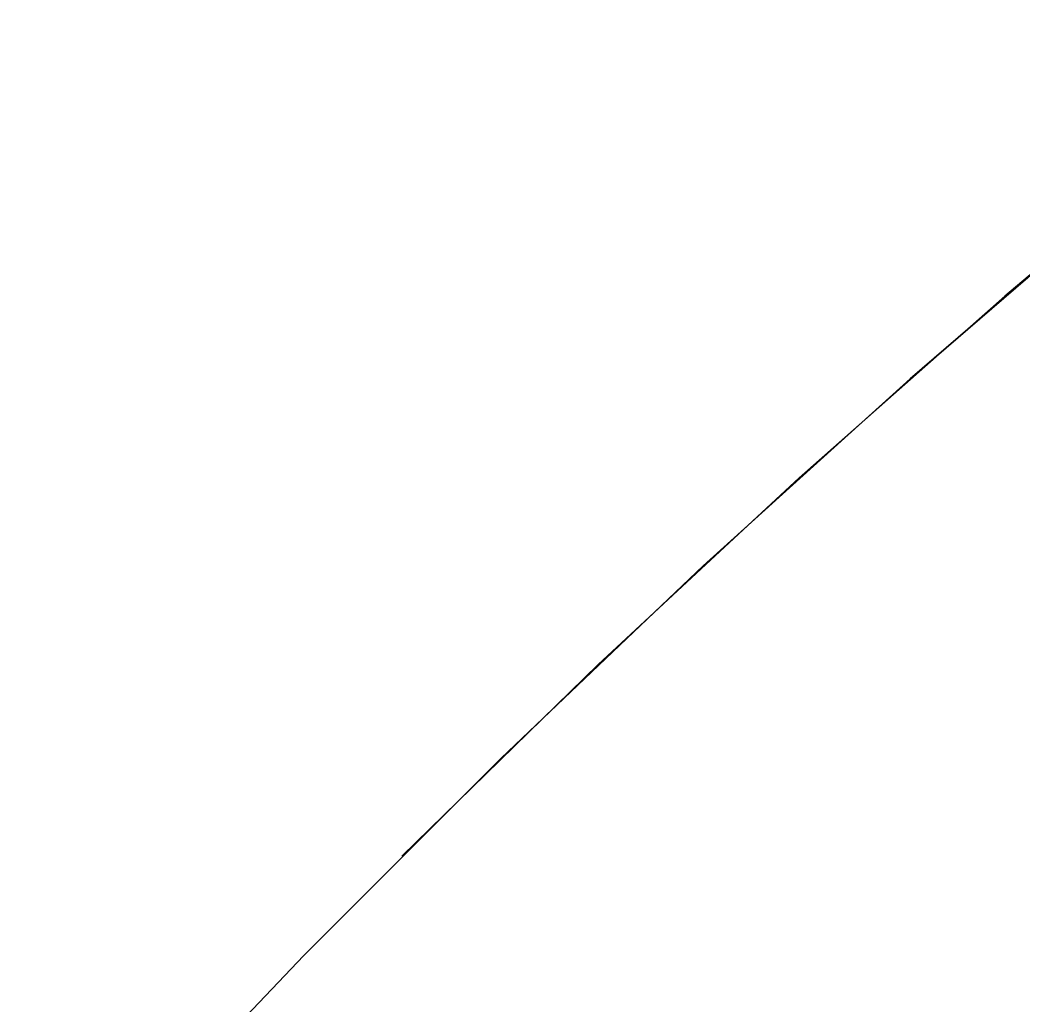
# Model space of a CAD drawing. Header units: metres. Extents: x -20 to 20, y -20 to 20.
# Drawn here: x -14.825 to -13.03, y 13.874 to 15.637 of the extents above; entities that cross this region are included whole.
import ezdxf

# ---------------------------------------------------------------- set-up
doc = ezdxf.new("R2010")
doc.units = ezdxf.units.M

msp = doc.modelspace()

# ---------------------------------------------------------------- meshes
at = {"layer": '10', "color": 2}
mesh = msp.add_polyface(dxfattribs=at)
corners = [(-12.6897, 15.4587, 5), (-13.0648, 15.143, 5), (-12.6897, 15.4587, 5.5), (-13.0648, 15.143, 5.5), (-12.6897, 15.4587, 6), (-13.0648, 15.143, 6), (-12.6897, 15.4587, 6.5), (-13.0648, 15.143, 6.5), (-12.6897, 15.4587, 7), (-13.0648, 15.143, 7), (-12.6897, 15.4587, 7.5), (-13.0648, 15.143, 7.5), (-12.6897, 15.4587, 8), (-13.0648, 15.143, 8), (-12.6897, 15.4587, 8.5), (-13.0648, 15.143, 8.5), (-12.6897, 15.4587, 9), (-13.0648, 15.143, 9), (-12.6897, 15.4587, 9.5), (-13.0648, 15.143, 9.5), (-12.6897, 15.4587, 10), (-13.0648, 15.143, 10), (-12.6897, 15.4587, 10.5), (-13.0648, 15.143, 10.5), (-12.6897, 15.4587, 11), (-13.0648, 15.143, 11), (-12.6897, 15.4587, 11.5), (-13.0648, 15.143, 11.5), (-12.6897, 15.4587, 12), (-13.0648, 15.143, 12), (-12.6897, 15.4587, 12.5), (-13.0648, 15.143, 12.5), (-12.6897, 15.4587, 13), (-13.0648, 15.143, 13), (-12.6897, 15.4587, 13.5), (-13.0648, 15.143, 13.5), (-12.6897, 15.4587, 14), (-13.0648, 15.143, 14), (-12.6897, 15.4587, 14.5), (-13.0648, 15.143, 14.5), (-12.6897, 15.4587, 15), (-13.0648, 15.143, 15), (-12.6897, 15.4587, 15.5), (-13.0648, 15.143, 15.5), (-12.6897, 15.4587, 16), (-13.0648, 15.143, 16), (-12.6897, 15.4587, 16.5), (-12.4698, 15.6366, 17), (-12.8558, 15.3209, 17), (-12.4698, 15.6366, 17.5), (-12.8558, 15.3209, 17.5), (-12.8558, 15.3209, 18), (-12.4698, 15.6366, 18), (-12.8558, 15.3209, 18.5), (-12.4698, 15.6366, 18.5), (-12.8558, 15.3209, 19), (-12.4698, 15.6366, 19), (-12.8558, 15.3209, 19.5), (-12.4698, 15.6366, 19.5), (-12.8558, 15.3209, 20), (-12.4698, 15.6366, 20), (-12.8558, 15.3209, -20), (-12.8558, 15.3209, -19.5), (-12.4698, 15.6366, -19.5), (-12.8558, 15.3209, -19), (-12.4698, 15.6366, -19), (-12.8558, 15.3209, -18.5), (-12.4698, 15.6366, -18.5), (-12.8558, 15.3209, -18), (-12.4698, 15.6366, -18), (-12.8558, 15.3209, -17.5), (-12.4698, 15.6366, -17.5), (-12.8558, 15.3209, -17), (-12.4698, 15.6366, -17)]
mesh.append_faces([[corners[k] for k in face] for face in [(0, 1, 2), (2, 3, 4), (4, 5, 6), (6, 7, 8), (8, 9, 10), (10, 11, 12), (12, 13, 14), (14, 15, 16), (16, 17, 18), (18, 19, 20), (20, 21, 22), (22, 23, 24), (24, 25, 26), (26, 27, 28), (28, 29, 30), (30, 31, 32), (32, 33, 34), (34, 35, 36), (36, 37, 38), (38, 39, 40), (40, 41, 42), (42, 43, 44), (44, 45, 46), (47, 48, 49), (48, 50, 49), (50, 51, 52), (51, 53, 54), (53, 55, 56), (55, 57, 58), (57, 59, 60), (61, 62, 63), (62, 64, 65), (64, 66, 67), (66, 68, 69), (68, 70, 71), (70, 72, 73)]], dxfattribs={"color": 2})
mesh = msp.add_polyface(dxfattribs=at)
corners = [(-13.0648, 15.143, -16.5), (-13.0648, 15.143, -16), (-12.6897, 15.4587, -16), (-13.0648, 15.143, -15.5), (-12.6897, 15.4587, -15.5), (-13.0648, 15.143, -15), (-12.6897, 15.4587, -15), (-13.0648, 15.143, -14.5), (-12.6897, 15.4587, -14.5), (-13.0648, 15.143, -14), (-12.6897, 15.4587, -14), (-13.0648, 15.143, -13.5), (-12.6897, 15.4587, -13.5), (-13.0648, 15.143, -13), (-12.6897, 15.4587, -13), (-13.0648, 15.143, -12.5), (-12.6897, 15.4587, -12.5), (-13.0648, 15.143, -12), (-12.6897, 15.4587, -12), (-13.0648, 15.143, -11.5), (-12.6897, 15.4587, -11.5), (-13.0648, 15.143, -11), (-12.6897, 15.4587, -11), (-13.0648, 15.143, -10.5), (-12.6897, 15.4587, -10.5), (-13.0648, 15.143, -10), (-12.6897, 15.4587, -10), (-13.0648, 15.143, -9.5), (-12.6897, 15.4587, -9.5), (-13.0648, 15.143, -9), (-12.6897, 15.4587, -9), (-13.0648, 15.143, -8.5), (-12.6897, 15.4587, -8.5), (-13.0648, 15.143, -8), (-12.6897, 15.4587, -8), (-13.0648, 15.143, -7.5), (-12.6897, 15.4587, -7.5), (-13.0648, 15.143, -7), (-12.6897, 15.4587, -7), (-13.0648, 15.143, -6.5), (-12.6897, 15.4587, -6.5), (-13.0648, 15.143, -6), (-12.6897, 15.4587, -6), (-13.0648, 15.143, -5.5), (-12.6897, 15.4587, -5.5), (-13.0648, 15.143, -5), (-12.6897, 15.4587, -5), (-13.0648, 15.143, -4.5), (-12.6897, 15.4587, -4.5), (-13.0648, 15.143, -4), (-12.6897, 15.4587, -4), (-13.0648, 15.143, -3.5), (-12.6897, 15.4587, -3.5), (-13.0648, 15.143, -3), (-12.6897, 15.4587, -3), (-13.0648, 15.143, -2.5), (-12.6897, 15.4587, -2.5), (-13.0648, 15.143, -2), (-12.6897, 15.4587, -2), (-13.0648, 15.143, -1.5), (-12.6897, 15.4587, -1.5), (-13.0648, 15.143, -1), (-12.6897, 15.4587, -1), (-13.0648, 15.143, -0.5), (-12.6897, 15.4587, -0.5), (-13.0648, 15.143), (-12.6897, 15.4587), (-13.0648, 15.143, 0.5), (-12.6897, 15.4587, 0.5), (-13.0648, 15.143, 1), (-12.6897, 15.4587, 1), (-12.8558, 15.3209, -18), (-13.2337, 14.9956, -18), (-12.8558, 15.3209, -17.5), (-13.2337, 14.9956, -17.5), (-12.8558, 15.3209, -17)]
mesh.append_faces([[corners[k] for k in face] for face in [(0, 1, 2), (1, 3, 4), (3, 5, 6), (5, 7, 8), (7, 9, 10), (9, 11, 12), (11, 13, 14), (13, 15, 16), (15, 17, 18), (17, 19, 20), (19, 21, 22), (21, 23, 24), (23, 25, 26), (25, 27, 28), (27, 29, 30), (29, 31, 32), (31, 33, 34), (33, 35, 36), (35, 37, 38), (37, 39, 40), (39, 41, 42), (41, 43, 44), (43, 45, 46), (45, 47, 48), (47, 49, 50), (49, 51, 52), (51, 53, 54), (53, 55, 56), (55, 57, 58), (57, 59, 60), (59, 61, 62), (61, 63, 64), (63, 65, 66), (65, 67, 68), (67, 69, 70), (71, 72, 73), (73, 74, 75)]], dxfattribs={"color": 2})
mesh = msp.add_polyface(dxfattribs=at)
corners = [(-12.6897, 15.4587, -16.5), (-13.0648, 15.143, -16.5), (-12.6897, 15.4587, -16), (-13.0648, 15.143, -16), (-12.6897, 15.4587, -15.5), (-13.0648, 15.143, -15.5), (-12.6897, 15.4587, -15), (-13.0648, 15.143, -15), (-12.6897, 15.4587, -14.5), (-13.0648, 15.143, -14.5), (-12.6897, 15.4587, -14), (-13.0648, 15.143, -14), (-12.6897, 15.4587, -13.5), (-13.0648, 15.143, 1), (-13.0648, 15.143, 1.5), (-12.6897, 15.4587, 1.5), (-13.0648, 15.143, 2), (-12.6897, 15.4587, 2), (-13.0648, 15.143, 2.5), (-12.6897, 15.4587, 2.5), (-13.0648, 15.143, 3), (-12.6897, 15.4587, 3), (-13.0648, 15.143, 3.5), (-12.6897, 15.4587, 3.5), (-13.0648, 15.143, 4), (-12.6897, 15.4587, 4), (-13.0648, 15.143, 4.5), (-12.6897, 15.4587, 4.5), (-13.0648, 15.143, 5), (-12.6897, 15.4587, 5), (-13.0648, 15.143, 5.5), (-12.6897, 15.4587, 5.5), (-13.0648, 15.143, 6), (-12.6897, 15.4587, 6), (-13.0648, 15.143, 6.5), (-12.6897, 15.4587, 6.5), (-13.0648, 15.143, 7), (-12.6897, 15.4587, 7), (-13.0648, 15.143, 7.5), (-12.6897, 15.4587, 7.5), (-13.0648, 15.143, 8), (-12.6897, 15.4587, 8), (-13.0648, 15.143, 8.5), (-12.6897, 15.4587, 8.5), (-13.0648, 15.143, 9), (-12.6897, 15.4587, 9), (-13.0648, 15.143, 9.5), (-12.6897, 15.4587, 9.5), (-13.0648, 15.143, 10), (-12.6897, 15.4587, 10), (-13.0648, 15.143, 10.5), (-12.6897, 15.4587, 10.5), (-13.0648, 15.143, 11), (-12.6897, 15.4587, 11), (-13.0648, 15.143, 11.5), (-12.6897, 15.4587, 11.5), (-13.0648, 15.143, 12), (-12.6897, 15.4587, 12), (-13.0648, 15.143, 12.5), (-12.6897, 15.4587, 12.5), (-13.0648, 15.143, 13), (-12.6897, 15.4587, 13), (-13.0648, 15.143, 13.5), (-12.6897, 15.4587, 13.5), (-13.0648, 15.143, 14), (-12.6897, 15.4587, 14), (-13.0648, 15.143, 14.5), (-12.6897, 15.4587, 14.5), (-13.0648, 15.143, 15), (-12.6897, 15.4587, 15), (-13.0648, 15.143, 15.5), (-12.6897, 15.4587, 15.5), (-13.0648, 15.143, 16), (-12.6897, 15.4587, 16), (-13.0648, 15.143, 16.5), (-12.6897, 15.4587, 16.5)]
mesh.append_faces([[corners[k] for k in face] for face in [(0, 1, 2), (2, 3, 4), (4, 5, 6), (6, 7, 8), (8, 9, 10), (10, 11, 12), (13, 14, 15), (14, 16, 17), (16, 18, 19), (18, 20, 21), (20, 22, 23), (22, 24, 25), (24, 26, 27), (26, 28, 29), (28, 30, 31), (30, 32, 33), (32, 34, 35), (34, 36, 37), (36, 38, 39), (38, 40, 41), (40, 42, 43), (42, 44, 45), (44, 46, 47), (46, 48, 49), (48, 50, 51), (50, 52, 53), (52, 54, 55), (54, 56, 57), (56, 58, 59), (58, 60, 61), (60, 62, 63), (62, 64, 65), (64, 66, 67), (66, 68, 69), (68, 70, 71), (70, 72, 73), (72, 74, 75)]], dxfattribs={"color": 2})
mesh = msp.add_polyface(dxfattribs=at)
corners = [(-12.6897, 15.4587, -13.5), (-13.0648, 15.143, -13.5), (-12.6897, 15.4587, -13), (-13.0648, 15.143, -13), (-12.6897, 15.4587, -12.5), (-13.0648, 15.143, -12.5), (-12.6897, 15.4587, -12), (-13.0648, 15.143, -12), (-12.6897, 15.4587, -11.5), (-13.0648, 15.143, -11.5), (-12.6897, 15.4587, -11), (-13.0648, 15.143, -11), (-12.6897, 15.4587, -10.5), (-13.0648, 15.143, -10.5), (-12.6897, 15.4587, -10), (-13.0648, 15.143, -10), (-12.6897, 15.4587, -9.5), (-13.0648, 15.143, -9.5), (-12.6897, 15.4587, -9), (-13.0648, 15.143, -9), (-12.6897, 15.4587, -8.5), (-13.0648, 15.143, -8.5), (-12.6897, 15.4587, -8), (-13.0648, 15.143, -8), (-12.6897, 15.4587, -7.5), (-13.0648, 15.143, -7.5), (-12.6897, 15.4587, -7), (-13.0648, 15.143, -7), (-12.6897, 15.4587, -6.5), (-13.0648, 15.143, -6.5), (-12.6897, 15.4587, -6), (-13.0648, 15.143, -6), (-12.6897, 15.4587, -5.5), (-13.0648, 15.143, -5.5), (-12.6897, 15.4587, -5), (-13.0648, 15.143, -5), (-12.6897, 15.4587, -4.5), (-13.0648, 15.143, -4.5), (-12.6897, 15.4587, -4), (-13.0648, 15.143, -4), (-12.6897, 15.4587, -3.5), (-13.0648, 15.143, -3.5), (-12.6897, 15.4587, -3), (-13.0648, 15.143, -3), (-12.6897, 15.4587, -2.5), (-13.0648, 15.143, -2.5), (-12.6897, 15.4587, -2), (-13.0648, 15.143, -2), (-12.6897, 15.4587, -1.5), (-13.0648, 15.143, -1.5), (-12.6897, 15.4587, -1), (-13.0648, 15.143, -1), (-12.6897, 15.4587, -0.5), (-13.0648, 15.143, -0.5), (-12.6897, 15.4587), (-13.0648, 15.143), (-12.6897, 15.4587, 0.5), (-13.0648, 15.143, 0.5), (-12.6897, 15.4587, 1), (-13.0648, 15.143, 1), (-12.6897, 15.4587, 1.5), (-13.0648, 15.143, 1.5), (-12.6897, 15.4587, 2), (-13.0648, 15.143, 2), (-12.6897, 15.4587, 2.5), (-13.0648, 15.143, 2.5), (-12.6897, 15.4587, 3), (-13.0648, 15.143, 3), (-12.6897, 15.4587, 3.5), (-13.0648, 15.143, 3.5), (-12.6897, 15.4587, 4), (-13.0648, 15.143, 4), (-12.6897, 15.4587, 4.5), (-13.0648, 15.143, 4.5), (-12.6897, 15.4587, 5)]
mesh.append_faces([[corners[k] for k in face] for face in [(0, 1, 2), (2, 3, 4), (4, 5, 6), (6, 7, 8), (8, 9, 10), (10, 11, 12), (12, 13, 14), (14, 15, 16), (16, 17, 18), (18, 19, 20), (20, 21, 22), (22, 23, 24), (24, 25, 26), (26, 27, 28), (28, 29, 30), (30, 31, 32), (32, 33, 34), (34, 35, 36), (36, 37, 38), (38, 39, 40), (40, 41, 42), (42, 43, 44), (44, 45, 46), (46, 47, 48), (48, 49, 50), (50, 51, 52), (52, 53, 54), (54, 55, 56), (56, 57, 58), (58, 59, 60), (60, 61, 62), (62, 63, 64), (64, 65, 66), (66, 67, 68), (68, 69, 70), (70, 71, 72), (72, 73, 74)]], dxfattribs={"color": 2})
mesh = msp.add_polyface(dxfattribs=at)
corners = [(-13.0648, 15.143, 9), (-13.4321, 14.8182, 9), (-13.0648, 15.143, 9.5), (-13.4321, 14.8182, 9.5), (-13.0648, 15.143, 10), (-13.4321, 14.8182, 10), (-13.0648, 15.143, 10.5), (-13.4321, 14.8182, 10.5), (-13.0648, 15.143, 11), (-13.4321, 14.8182, 11), (-13.0648, 15.143, 11.5), (-13.4321, 14.8182, 11.5), (-13.0648, 15.143, 12), (-13.4321, 14.8182, 12), (-13.0648, 15.143, 12.5), (-13.4321, 14.8182, 12.5), (-13.0648, 15.143, 13), (-13.4321, 14.8182, 13), (-13.0648, 15.143, 13.5), (-13.4321, 14.8182, 13.5), (-13.0648, 15.143, 14), (-13.4321, 14.8182, 14), (-13.0648, 15.143, 14.5), (-13.4321, 14.8182, 14.5), (-13.0648, 15.143, 15), (-13.4321, 14.8182, 15), (-13.0648, 15.143, 15.5), (-13.4321, 14.8182, 15.5), (-13.0648, 15.143, 16), (-13.4321, 14.8182, 16), (-13.0648, 15.143, 16.5), (-12.8558, 15.3209, 17), (-13.2337, 14.9956, 17), (-12.8558, 15.3209, 17.5), (-13.2337, 14.9956, 17.5), (-12.8558, 15.3209, 18), (-13.2337, 14.9956, 18), (-12.8558, 15.3209, 18.5), (-13.2337, 14.9956, 18.5), (-12.8558, 15.3209, 19), (-13.2337, 14.9956, 19), (-12.8558, 15.3209, 19.5), (-13.2337, 14.9956, 19.5), (-12.8558, 15.3209, 20), (-13.2337, 14.9956, 20), (-12.8558, 15.3209, -20), (-13.2337, 14.9956, -20), (-12.8558, 15.3209, -19.5), (-13.2337, 14.9956, -19.5), (-12.8558, 15.3209, -19), (-13.2337, 14.9956, -19), (-12.8558, 15.3209, -18.5), (-13.2337, 14.9956, -18.5), (-12.8558, 15.3209, -18), (-13.2337, 14.9956, -18), (-13.2337, 14.9956, -17.5), (-12.8558, 15.3209, -17.5), (-13.2337, 14.9956, -17), (-12.8558, 15.3209, -17)]
mesh.append_faces([[corners[k] for k in face] for face in [(0, 1, 2), (2, 3, 4), (4, 5, 6), (6, 7, 8), (8, 9, 10), (10, 11, 12), (12, 13, 14), (14, 15, 16), (16, 17, 18), (18, 19, 20), (20, 21, 22), (22, 23, 24), (24, 25, 26), (26, 27, 28), (28, 29, 30), (31, 32, 33), (32, 34, 33), (33, 34, 35), (34, 36, 35), (35, 36, 37), (36, 38, 37), (37, 38, 39), (38, 40, 39), (39, 40, 41), (40, 42, 41), (41, 42, 43), (42, 44, 43), (45, 46, 47), (46, 48, 47), (47, 48, 49), (48, 50, 49), (49, 50, 51), (50, 52, 51), (51, 52, 53), (52, 54, 53), (54, 55, 56), (55, 57, 58)]], dxfattribs={"color": 2})
mesh = msp.add_polyface(dxfattribs=at)
corners = [(-13.4321, 14.8182, -16.5), (-13.4321, 14.8182, -16), (-13.0648, 15.143, -16), (-13.4321, 14.8182, -15.5), (-13.0648, 15.143, -15.5), (-13.4321, 14.8182, -15), (-13.0648, 15.143, -15), (-13.4321, 14.8182, -14.5), (-13.0648, 15.143, -14.5), (-13.4321, 14.8182, -14), (-13.0648, 15.143, -14), (-13.4321, 14.8182, -13.5), (-13.0648, 15.143, -13.5), (-13.4321, 14.8182, 13.5), (-13.7913, 14.4845, 13.5), (-13.4321, 14.8182, 14), (-13.7913, 14.4845, 14), (-13.4321, 14.8182, 14.5), (-13.7913, 14.4845, 14.5), (-13.4321, 14.8182, 15), (-13.7913, 14.4845, 15), (-13.4321, 14.8182, 15.5), (-13.7913, 14.4845, 15.5), (-13.4321, 14.8182, 16), (-13.7913, 14.4845, 16), (-13.4321, 14.8182, 16.5), (-13.2337, 14.9956, 17), (-13.6035, 14.661, 17), (-13.2337, 14.9956, 17.5), (-13.6035, 14.661, 17.5), (-13.2337, 14.9956, 18), (-13.6035, 14.661, 18), (-13.2337, 14.9956, 18.5), (-13.6035, 14.661, 18.5), (-13.2337, 14.9956, 19), (-13.6035, 14.661, 19), (-13.2337, 14.9956, 19.5), (-13.6035, 14.661, 19.5), (-13.2337, 14.9956, 20), (-13.6035, 14.661, 20), (-13.2337, 14.9956, -20), (-13.6035, 14.661, -20), (-13.2337, 14.9956, -19.5), (-13.6035, 14.661, -19.5), (-13.2337, 14.9956, -19), (-13.6035, 14.661, -19), (-13.2337, 14.9956, -18.5), (-13.6035, 14.661, -18.5), (-13.2337, 14.9956, -18), (-13.6035, 14.661, -18), (-13.2337, 14.9956, -17.5), (-13.6035, 14.661, -17.5), (-13.2337, 14.9956, -17), (-13.6035, 14.661, -17)]
mesh.append_faces([[corners[k] for k in face] for face in [(0, 1, 2), (1, 3, 4), (3, 5, 6), (5, 7, 8), (7, 9, 10), (9, 11, 12), (13, 14, 15), (15, 16, 17), (17, 18, 19), (19, 20, 21), (21, 22, 23), (23, 24, 25), (26, 27, 28), (27, 29, 28), (28, 29, 30), (29, 31, 30), (30, 31, 32), (31, 33, 32), (32, 33, 34), (33, 35, 34), (34, 35, 36), (35, 37, 36), (36, 37, 38), (37, 39, 38), (40, 41, 42), (41, 43, 42), (42, 43, 44), (43, 45, 44), (44, 45, 46), (45, 47, 46), (46, 47, 48), (47, 49, 48), (48, 49, 50), (49, 51, 50), (50, 51, 52), (51, 53, 52)]], dxfattribs={"color": 2})
mesh = msp.add_polyface(dxfattribs=at)
corners = [(-13.4321, 14.8182, -13.5), (-13.4321, 14.8182, -13), (-13.0648, 15.143, -13), (-13.4321, 14.8182, -12.5), (-13.0648, 15.143, -12.5), (-13.4321, 14.8182, -12), (-13.0648, 15.143, -12), (-13.4321, 14.8182, -11.5), (-13.0648, 15.143, -11.5), (-13.4321, 14.8182, -11), (-13.0648, 15.143, -11), (-13.4321, 14.8182, -10.5), (-13.0648, 15.143, -10.5), (-13.4321, 14.8182, -10), (-13.0648, 15.143, -10), (-13.4321, 14.8182, -9.5), (-13.0648, 15.143, -9.5), (-13.4321, 14.8182, -9), (-13.0648, 15.143, -9), (-13.4321, 14.8182, -8.5), (-13.0648, 15.143, -8.5), (-13.4321, 14.8182, -8), (-13.0648, 15.143, -8), (-13.4321, 14.8182, -7.5), (-13.0648, 15.143, -7.5), (-13.4321, 14.8182, -7), (-13.0648, 15.143, -7), (-13.4321, 14.8182, -6.5), (-13.0648, 15.143, -6.5), (-13.4321, 14.8182, -6), (-13.0648, 15.143, -6), (-13.4321, 14.8182, -5.5), (-13.0648, 15.143, -5.5), (-13.4321, 14.8182, -5), (-13.0648, 15.143, -5), (-13.4321, 14.8182, -4.5), (-13.0648, 15.143, -4.5), (-13.4321, 14.8182, -4), (-13.0648, 15.143, -4), (-13.4321, 14.8182, -3.5), (-13.0648, 15.143, -3.5), (-13.4321, 14.8182, -3), (-13.0648, 15.143, -3), (-13.4321, 14.8182, -2.5), (-13.0648, 15.143, -2.5), (-13.4321, 14.8182, -2), (-13.0648, 15.143, -2), (-13.4321, 14.8182, -1.5), (-13.0648, 15.143, -1.5), (-13.4321, 14.8182, -1), (-13.0648, 15.143, -1), (-13.4321, 14.8182, -0.5), (-13.0648, 15.143, -0.5), (-13.4321, 14.8182), (-13.0648, 15.143), (-13.4321, 14.8182, 0.5), (-13.0648, 15.143, 0.5), (-13.4321, 14.8182, 1), (-13.0648, 15.143, 1), (-13.4321, 14.8182, 1.5), (-13.0648, 15.143, 1.5), (-13.4321, 14.8182, 2), (-13.0648, 15.143, 2), (-13.4321, 14.8182, 2.5), (-13.0648, 15.143, 2.5), (-13.4321, 14.8182, 3), (-13.0648, 15.143, 3), (-13.4321, 14.8182, 3.5), (-13.0648, 15.143, 3.5), (-13.4321, 14.8182, 4), (-13.0648, 15.143, 4), (-13.4321, 14.8182, 4.5), (-13.0648, 15.143, 4.5), (-13.4321, 14.8182, 5), (-13.0648, 15.143, 5)]
mesh.append_faces([[corners[k] for k in face] for face in [(0, 1, 2), (1, 3, 4), (3, 5, 6), (5, 7, 8), (7, 9, 10), (9, 11, 12), (11, 13, 14), (13, 15, 16), (15, 17, 18), (17, 19, 20), (19, 21, 22), (21, 23, 24), (23, 25, 26), (25, 27, 28), (27, 29, 30), (29, 31, 32), (31, 33, 34), (33, 35, 36), (35, 37, 38), (37, 39, 40), (39, 41, 42), (41, 43, 44), (43, 45, 46), (45, 47, 48), (47, 49, 50), (49, 51, 52), (51, 53, 54), (53, 55, 56), (55, 57, 58), (57, 59, 60), (59, 61, 62), (61, 63, 64), (63, 65, 66), (65, 67, 68), (67, 69, 70), (69, 71, 72), (71, 73, 74)]], dxfattribs={"color": 2})
mesh = msp.add_polyface(dxfattribs=at)
corners = [(-13.0648, 15.143, -16.5), (-13.4321, 14.8182, -16.5), (-13.0648, 15.143, -16), (-13.4321, 14.8182, -16), (-13.0648, 15.143, -15.5), (-13.4321, 14.8182, -15.5), (-13.0648, 15.143, -15), (-13.4321, 14.8182, -15), (-13.0648, 15.143, -14.5), (-13.4321, 14.8182, -14.5), (-13.0648, 15.143, -14), (-13.4321, 14.8182, -14), (-13.0648, 15.143, -13.5), (-13.4321, 14.8182, -13.5), (-13.0648, 15.143, -13), (-13.4321, 14.8182, -13), (-13.0648, 15.143, -12.5), (-13.4321, 14.8182, -12.5), (-13.0648, 15.143, -12), (-13.4321, 14.8182, -12), (-13.0648, 15.143, -11.5), (-13.4321, 14.8182, -11.5), (-13.0648, 15.143, -11), (-13.4321, 14.8182, -11), (-13.0648, 15.143, -10.5), (-13.4321, 14.8182, -10.5), (-13.0648, 15.143, -10), (-13.4321, 14.8182, -10), (-13.0648, 15.143, -9.5), (-13.4321, 14.8182, 5), (-13.4321, 14.8182, 5.5), (-13.0648, 15.143, 5.5), (-13.4321, 14.8182, 6), (-13.0648, 15.143, 6), (-13.4321, 14.8182, 6.5), (-13.0648, 15.143, 6.5), (-13.4321, 14.8182, 7), (-13.0648, 15.143, 7), (-13.4321, 14.8182, 7.5), (-13.0648, 15.143, 7.5), (-13.4321, 14.8182, 8), (-13.0648, 15.143, 8), (-13.4321, 14.8182, 8.5), (-13.0648, 15.143, 8.5), (-13.4321, 14.8182, 9), (-13.0648, 15.143, 9), (-13.4321, 14.8182, 9.5), (-13.0648, 15.143, 9.5), (-13.4321, 14.8182, 10), (-13.0648, 15.143, 10), (-13.4321, 14.8182, 10.5), (-13.0648, 15.143, 10.5), (-13.4321, 14.8182, 11), (-13.0648, 15.143, 11), (-13.4321, 14.8182, 11.5), (-13.0648, 15.143, 11.5), (-13.4321, 14.8182, 12), (-13.0648, 15.143, 12), (-13.4321, 14.8182, 12.5), (-13.0648, 15.143, 12.5), (-13.4321, 14.8182, 13), (-13.0648, 15.143, 13), (-13.4321, 14.8182, 13.5), (-13.0648, 15.143, 13.5), (-13.4321, 14.8182, 14), (-13.0648, 15.143, 14), (-13.4321, 14.8182, 14.5), (-13.0648, 15.143, 14.5), (-13.4321, 14.8182, 15), (-13.0648, 15.143, 15), (-13.4321, 14.8182, 15.5), (-13.0648, 15.143, 15.5), (-13.4321, 14.8182, 16), (-13.0648, 15.143, 16), (-13.4321, 14.8182, 16.5), (-13.0648, 15.143, 16.5)]
mesh.append_faces([[corners[k] for k in face] for face in [(0, 1, 2), (2, 3, 4), (4, 5, 6), (6, 7, 8), (8, 9, 10), (10, 11, 12), (12, 13, 14), (14, 15, 16), (16, 17, 18), (18, 19, 20), (20, 21, 22), (22, 23, 24), (24, 25, 26), (26, 27, 28), (29, 30, 31), (30, 32, 33), (32, 34, 35), (34, 36, 37), (36, 38, 39), (38, 40, 41), (40, 42, 43), (42, 44, 45), (44, 46, 47), (46, 48, 49), (48, 50, 51), (50, 52, 53), (52, 54, 55), (54, 56, 57), (56, 58, 59), (58, 60, 61), (60, 62, 63), (62, 64, 65), (64, 66, 67), (66, 68, 69), (68, 70, 71), (70, 72, 73), (72, 74, 75)]], dxfattribs={"color": 2})
mesh = msp.add_polyface(dxfattribs=at)
corners = [(-13.0648, 15.143, -9.5), (-13.4321, 14.8182, -9.5), (-13.0648, 15.143, -9), (-13.4321, 14.8182, -9), (-13.0648, 15.143, -8.5), (-13.4321, 14.8182, -8.5), (-13.0648, 15.143, -8), (-13.4321, 14.8182, -8), (-13.0648, 15.143, -7.5), (-13.4321, 14.8182, -7.5), (-13.0648, 15.143, -7), (-13.4321, 14.8182, -7), (-13.0648, 15.143, -6.5), (-13.4321, 14.8182, -6.5), (-13.0648, 15.143, -6), (-13.4321, 14.8182, -6), (-13.0648, 15.143, -5.5), (-13.4321, 14.8182, -5.5), (-13.0648, 15.143, -5), (-13.4321, 14.8182, -5), (-13.0648, 15.143, -4.5), (-13.4321, 14.8182, -4.5), (-13.0648, 15.143, -4), (-13.4321, 14.8182, -4), (-13.0648, 15.143, -3.5), (-13.4321, 14.8182, -3.5), (-13.0648, 15.143, -3), (-13.4321, 14.8182, -3), (-13.0648, 15.143, -2.5), (-13.4321, 14.8182, -2.5), (-13.0648, 15.143, -2), (-13.4321, 14.8182, -2), (-13.0648, 15.143, -1.5), (-13.4321, 14.8182, -1.5), (-13.0648, 15.143, -1), (-13.4321, 14.8182, -1), (-13.0648, 15.143, -0.5), (-13.4321, 14.8182, -0.5), (-13.0648, 15.143), (-13.4321, 14.8182), (-13.0648, 15.143, 0.5), (-13.4321, 14.8182, 0.5), (-13.0648, 15.143, 1), (-13.4321, 14.8182, 1), (-13.0648, 15.143, 1.5), (-13.4321, 14.8182, 1.5), (-13.0648, 15.143, 2), (-13.4321, 14.8182, 2), (-13.0648, 15.143, 2.5), (-13.4321, 14.8182, 2.5), (-13.0648, 15.143, 3), (-13.4321, 14.8182, 3), (-13.0648, 15.143, 3.5), (-13.4321, 14.8182, 3.5), (-13.0648, 15.143, 4), (-13.4321, 14.8182, 4), (-13.0648, 15.143, 4.5), (-13.4321, 14.8182, 4.5), (-13.0648, 15.143, 5), (-13.4321, 14.8182, 5), (-13.0648, 15.143, 5.5), (-13.4321, 14.8182, 5.5), (-13.0648, 15.143, 6), (-13.4321, 14.8182, 6), (-13.0648, 15.143, 6.5), (-13.4321, 14.8182, 6.5), (-13.0648, 15.143, 7), (-13.4321, 14.8182, 7), (-13.0648, 15.143, 7.5), (-13.4321, 14.8182, 7.5), (-13.0648, 15.143, 8), (-13.4321, 14.8182, 8), (-13.0648, 15.143, 8.5), (-13.4321, 14.8182, 8.5), (-13.0648, 15.143, 9)]
mesh.append_faces([[corners[k] for k in face] for face in [(0, 1, 2), (2, 3, 4), (4, 5, 6), (6, 7, 8), (8, 9, 10), (10, 11, 12), (12, 13, 14), (14, 15, 16), (16, 17, 18), (18, 19, 20), (20, 21, 22), (22, 23, 24), (24, 25, 26), (26, 27, 28), (28, 29, 30), (30, 31, 32), (32, 33, 34), (34, 35, 36), (36, 37, 38), (38, 39, 40), (40, 41, 42), (42, 43, 44), (44, 45, 46), (46, 47, 48), (48, 49, 50), (50, 51, 52), (52, 53, 54), (54, 55, 56), (56, 57, 58), (58, 59, 60), (60, 61, 62), (62, 63, 64), (64, 65, 66), (66, 67, 68), (68, 69, 70), (70, 71, 72), (72, 73, 74)]], dxfattribs={"color": 2})
mesh = msp.add_polyface(dxfattribs=at)
corners = [(-13.7913, 14.4845, -16.5), (-13.7913, 14.4845, -16), (-13.4321, 14.8182, -16), (-13.7913, 14.4845, -15.5), (-13.4321, 14.8182, -15.5), (-13.7913, 14.4845, -15), (-13.4321, 14.8182, -15), (-13.7913, 14.4845, -14.5), (-13.4321, 14.8182, -14.5), (-13.7913, 14.4845, -14), (-13.4321, 14.8182, -14), (-13.7913, 14.4845, -13.5), (-13.4321, 14.8182, -13.5), (-13.7913, 14.4845, -13), (-13.4321, 14.8182, -13), (-13.7913, 14.4845, -12.5), (-13.4321, 14.8182, -12.5), (-13.7913, 14.4845, -12), (-13.4321, 14.8182, -12), (-13.7913, 14.4845, -11.5), (-13.4321, 14.8182, -11.5), (-13.7913, 14.4845, -11), (-13.4321, 14.8182, -11), (-13.7913, 14.4845, -10.5), (-13.4321, 14.8182, -10.5), (-13.7913, 14.4845, -10), (-13.4321, 14.8182, -10), (-13.7913, 14.4845, -9.5), (-13.4321, 14.8182, -9.5), (-13.7913, 14.4845, -9), (-13.4321, 14.8182, -9), (-13.6035, 14.661, 17), (-13.9647, 14.3173, 17), (-13.6035, 14.661, 17.5), (-13.9647, 14.3173, 17.5), (-13.6035, 14.661, 18), (-13.9647, 14.3173, 18), (-13.6035, 14.661, 18.5), (-13.9647, 14.3173, 18.5), (-13.6035, 14.661, 19), (-13.9647, 14.3173, 19), (-13.6035, 14.661, 19.5), (-13.9647, 14.3173, 19.5), (-13.6035, 14.661, 20), (-13.9647, 14.3173, 20), (-13.6035, 14.661, -20), (-13.9647, 14.3173, -20), (-13.6035, 14.661, -19.5), (-13.9647, 14.3173, -19.5), (-13.6035, 14.661, -19), (-13.9647, 14.3173, -19), (-13.6035, 14.661, -18.5), (-13.9647, 14.3173, -18.5), (-13.6035, 14.661, -18), (-13.9647, 14.3173, -18), (-13.6035, 14.661, -17.5), (-13.9647, 14.3173, -17.5), (-13.6035, 14.661, -17), (-13.9647, 14.3173, -17)]
mesh.append_faces([[corners[k] for k in face] for face in [(0, 1, 2), (1, 3, 4), (3, 5, 6), (5, 7, 8), (7, 9, 10), (9, 11, 12), (11, 13, 14), (13, 15, 16), (15, 17, 18), (17, 19, 20), (19, 21, 22), (21, 23, 24), (23, 25, 26), (25, 27, 28), (27, 29, 30), (31, 32, 33), (33, 34, 35), (35, 36, 37), (37, 38, 39), (38, 40, 39), (39, 40, 41), (40, 42, 41), (41, 42, 43), (42, 44, 43), (45, 46, 47), (46, 48, 47), (47, 48, 49), (48, 50, 49), (49, 50, 51), (50, 52, 51), (51, 52, 53), (52, 54, 53), (53, 54, 55), (54, 56, 55), (55, 56, 57), (56, 58, 57)]], dxfattribs={"color": 2})
mesh = msp.add_polyface(dxfattribs=at)
corners = [(-13.7913, 14.4845, -9), (-13.7913, 14.4845, -8.5), (-13.4321, 14.8182, -8.5), (-13.7913, 14.4845, -8), (-13.4321, 14.8182, -8), (-13.7913, 14.4845, -7.5), (-13.4321, 14.8182, -7.5), (-13.7913, 14.4845, -7), (-13.4321, 14.8182, -7), (-13.7913, 14.4845, -6.5), (-13.4321, 14.8182, -6.5), (-13.7913, 14.4845, -6), (-13.4321, 14.8182, -6), (-13.7913, 14.4845, -5.5), (-13.4321, 14.8182, -5.5), (-13.7913, 14.4845, -5), (-13.4321, 14.8182, -5), (-13.7913, 14.4845, -4.5), (-13.4321, 14.8182, -4.5), (-13.7913, 14.4845, -4), (-13.4321, 14.8182, -4), (-13.7913, 14.4845, -3.5), (-13.4321, 14.8182, -3.5), (-13.7913, 14.4845, -3), (-13.4321, 14.8182, -3), (-13.7913, 14.4845, -2.5), (-13.4321, 14.8182, -2.5), (-13.7913, 14.4845, -2), (-13.4321, 14.8182, -2), (-13.7913, 14.4845, -1.5), (-13.4321, 14.8182, -1.5), (-13.7913, 14.4845, -1), (-13.4321, 14.8182, -1), (-13.7913, 14.4845, -0.5), (-13.4321, 14.8182, -0.5), (-13.7913, 14.4845), (-13.4321, 14.8182), (-13.7913, 14.4845, 0.5), (-13.4321, 14.8182, 0.5), (-13.7913, 14.4845, 1), (-13.4321, 14.8182, 1), (-13.7913, 14.4845, 1.5), (-13.4321, 14.8182, 1.5), (-13.7913, 14.4845, 2), (-13.4321, 14.8182, 2), (-13.7913, 14.4845, 2.5), (-13.4321, 14.8182, 2.5), (-13.7913, 14.4845, 3), (-13.4321, 14.8182, 3), (-13.7913, 14.4845, 3.5), (-13.4321, 14.8182, 3.5), (-13.7913, 14.4845, 4), (-13.4321, 14.8182, 4), (-13.7913, 14.4845, 4.5), (-13.4321, 14.8182, 4.5), (-13.7913, 14.4845, 5), (-13.4321, 14.8182, 5), (-13.7913, 14.4845, 5.5), (-13.4321, 14.8182, 5.5), (-13.7913, 14.4845, 6), (-13.4321, 14.8182, 6), (-13.7913, 14.4845, 6.5), (-13.4321, 14.8182, 6.5), (-13.7913, 14.4845, 7), (-13.4321, 14.8182, 7), (-13.7913, 14.4845, 7.5), (-13.4321, 14.8182, 7.5), (-13.7913, 14.4845, 8), (-13.4321, 14.8182, 8), (-13.7913, 14.4845, 8.5), (-13.4321, 14.8182, 8.5), (-13.7913, 14.4845, 9), (-13.4321, 14.8182, 9), (-13.7913, 14.4845, 9.5), (-13.4321, 14.8182, 9.5)]
mesh.append_faces([[corners[k] for k in face] for face in [(0, 1, 2), (1, 3, 4), (3, 5, 6), (5, 7, 8), (7, 9, 10), (9, 11, 12), (11, 13, 14), (13, 15, 16), (15, 17, 18), (17, 19, 20), (19, 21, 22), (21, 23, 24), (23, 25, 26), (25, 27, 28), (27, 29, 30), (29, 31, 32), (31, 33, 34), (33, 35, 36), (35, 37, 38), (37, 39, 40), (39, 41, 42), (41, 43, 44), (43, 45, 46), (45, 47, 48), (47, 49, 50), (49, 51, 52), (51, 53, 54), (53, 55, 56), (55, 57, 58), (57, 59, 60), (59, 61, 62), (61, 63, 64), (63, 65, 66), (65, 67, 68), (67, 69, 70), (69, 71, 72), (71, 73, 74)]], dxfattribs={"color": 2})
mesh = msp.add_polyface(dxfattribs=at)
corners = [(-13.4321, 14.8182, -16.5), (-13.7913, 14.4845, -16.5), (-13.4321, 14.8182, -16), (-13.7913, 14.4845, -16), (-13.4321, 14.8182, -15.5), (-13.7913, 14.4845, -15.5), (-13.4321, 14.8182, -15), (-13.7913, 14.4845, -15), (-13.4321, 14.8182, -14.5), (-13.7913, 14.4845, -14.5), (-13.4321, 14.8182, -14), (-13.7913, 14.4845, -14), (-13.4321, 14.8182, -13.5), (-13.7913, 14.4845, -13.5), (-13.4321, 14.8182, -13), (-13.7913, 14.4845, -13), (-13.4321, 14.8182, -12.5), (-13.7913, 14.4845, -12.5), (-13.4321, 14.8182, -12), (-13.7913, 14.4845, -12), (-13.4321, 14.8182, -11.5), (-13.7913, 14.4845, -11.5), (-13.4321, 14.8182, -11), (-13.7913, 14.4845, -11), (-13.4321, 14.8182, -10.5), (-13.7913, 14.4845, -10.5), (-13.4321, 14.8182, -10), (-13.7913, 14.4845, -10), (-13.4321, 14.8182, -9.5), (-13.7913, 14.4845, -9.5), (-13.4321, 14.8182, -9), (-13.7913, 14.4845, -9), (-13.4321, 14.8182, -8.5), (-13.7913, 14.4845, -8.5), (-13.4321, 14.8182, -8), (-13.7913, 14.4845, -8), (-13.4321, 14.8182, -7.5), (-13.7913, 14.4845, -7.5), (-13.4321, 14.8182, -7), (-13.7913, 14.4845, -7), (-13.4321, 14.8182, -6.5), (-13.7913, 14.4845, -6.5), (-13.4321, 14.8182, -6), (-13.7913, 14.4845, -6), (-13.4321, 14.8182, -5.5), (-13.7913, 14.4845, -5.5), (-13.4321, 14.8182, -5), (-13.7913, 14.4845, 9.5), (-13.7913, 14.4845, 10), (-13.4321, 14.8182, 10), (-13.7913, 14.4845, 10.5), (-13.4321, 14.8182, 10.5), (-13.7913, 14.4845, 11), (-13.4321, 14.8182, 11), (-13.7913, 14.4845, 11.5), (-13.4321, 14.8182, 11.5), (-13.7913, 14.4845, 12), (-13.4321, 14.8182, 12), (-13.7913, 14.4845, 12.5), (-13.4321, 14.8182, 12.5), (-13.7913, 14.4845, 13), (-13.4321, 14.8182, 13), (-13.7913, 14.4845, 13.5), (-13.4321, 14.8182, 13.5), (-13.7913, 14.4845, 14), (-13.4321, 14.8182, 14), (-13.7913, 14.4845, 14.5), (-13.4321, 14.8182, 14.5), (-13.7913, 14.4845, 15), (-13.4321, 14.8182, 15), (-13.7913, 14.4845, 15.5), (-13.4321, 14.8182, 15.5), (-13.7913, 14.4845, 16), (-13.4321, 14.8182, 16), (-13.7913, 14.4845, 16.5), (-13.4321, 14.8182, 16.5)]
mesh.append_faces([[corners[k] for k in face] for face in [(0, 1, 2), (2, 3, 4), (4, 5, 6), (6, 7, 8), (8, 9, 10), (10, 11, 12), (12, 13, 14), (14, 15, 16), (16, 17, 18), (18, 19, 20), (20, 21, 22), (22, 23, 24), (24, 25, 26), (26, 27, 28), (28, 29, 30), (30, 31, 32), (32, 33, 34), (34, 35, 36), (36, 37, 38), (38, 39, 40), (40, 41, 42), (42, 43, 44), (44, 45, 46), (47, 48, 49), (48, 50, 51), (50, 52, 53), (52, 54, 55), (54, 56, 57), (56, 58, 59), (58, 60, 61), (60, 62, 63), (62, 64, 65), (64, 66, 67), (66, 68, 69), (68, 70, 71), (70, 72, 73), (72, 74, 75)]], dxfattribs={"color": 2})
mesh = msp.add_polyface(dxfattribs=at)
corners = [(-13.4321, 14.8182, -5), (-13.7913, 14.4845, -5), (-13.4321, 14.8182, -4.5), (-13.7913, 14.4845, -4.5), (-13.4321, 14.8182, -4), (-13.7913, 14.4845, -4), (-13.4321, 14.8182, -3.5), (-13.7913, 14.4845, -3.5), (-13.4321, 14.8182, -3), (-13.7913, 14.4845, -3), (-13.4321, 14.8182, -2.5), (-13.7913, 14.4845, -2.5), (-13.4321, 14.8182, -2), (-13.7913, 14.4845, -2), (-13.4321, 14.8182, -1.5), (-13.7913, 14.4845, -1.5), (-13.4321, 14.8182, -1), (-13.7913, 14.4845, -1), (-13.4321, 14.8182, -0.5), (-13.7913, 14.4845, -0.5), (-13.4321, 14.8182), (-13.7913, 14.4845), (-13.4321, 14.8182, 0.5), (-13.7913, 14.4845, 0.5), (-13.4321, 14.8182, 1), (-13.7913, 14.4845, 1), (-13.4321, 14.8182, 1.5), (-13.7913, 14.4845, 1.5), (-13.4321, 14.8182, 2), (-13.7913, 14.4845, 2), (-13.4321, 14.8182, 2.5), (-13.7913, 14.4845, 2.5), (-13.4321, 14.8182, 3), (-13.7913, 14.4845, 3), (-13.4321, 14.8182, 3.5), (-13.7913, 14.4845, 3.5), (-13.4321, 14.8182, 4), (-13.7913, 14.4845, 4), (-13.4321, 14.8182, 4.5), (-13.7913, 14.4845, 4.5), (-13.4321, 14.8182, 5), (-13.7913, 14.4845, 5), (-13.4321, 14.8182, 5.5), (-13.7913, 14.4845, 5.5), (-13.4321, 14.8182, 6), (-13.7913, 14.4845, 6), (-13.4321, 14.8182, 6.5), (-13.7913, 14.4845, 6.5), (-13.4321, 14.8182, 7), (-13.7913, 14.4845, 7), (-13.4321, 14.8182, 7.5), (-13.7913, 14.4845, 7.5), (-13.4321, 14.8182, 8), (-13.7913, 14.4845, 8), (-13.4321, 14.8182, 8.5), (-13.7913, 14.4845, 8.5), (-13.4321, 14.8182, 9), (-13.7913, 14.4845, 9), (-13.4321, 14.8182, 9.5), (-13.7913, 14.4845, 9.5), (-13.4321, 14.8182, 10), (-13.7913, 14.4845, 10), (-13.4321, 14.8182, 10.5), (-13.7913, 14.4845, 10.5), (-13.4321, 14.8182, 11), (-13.7913, 14.4845, 11), (-13.4321, 14.8182, 11.5), (-13.7913, 14.4845, 11.5), (-13.4321, 14.8182, 12), (-13.7913, 14.4845, 12), (-13.4321, 14.8182, 12.5), (-13.7913, 14.4845, 12.5), (-13.4321, 14.8182, 13), (-13.7913, 14.4845, 13), (-13.4321, 14.8182, 13.5)]
mesh.append_faces([[corners[k] for k in face] for face in [(0, 1, 2), (2, 3, 4), (4, 5, 6), (6, 7, 8), (8, 9, 10), (10, 11, 12), (12, 13, 14), (14, 15, 16), (16, 17, 18), (18, 19, 20), (20, 21, 22), (22, 23, 24), (24, 25, 26), (26, 27, 28), (28, 29, 30), (30, 31, 32), (32, 33, 34), (34, 35, 36), (36, 37, 38), (38, 39, 40), (40, 41, 42), (42, 43, 44), (44, 45, 46), (46, 47, 48), (48, 49, 50), (50, 51, 52), (52, 53, 54), (54, 55, 56), (56, 57, 58), (58, 59, 60), (60, 61, 62), (62, 63, 64), (64, 65, 66), (66, 67, 68), (68, 69, 70), (70, 71, 72), (72, 73, 74)]], dxfattribs={"color": 2})
mesh = msp.add_polyface(dxfattribs=at)
corners = [(-13.7913, 14.4845, -0.5), (-14.1421, 14.1421, -0.5), (-13.7913, 14.4845), (-14.1421, 14.1421), (-13.7913, 14.4845, 0.5), (-14.1421, 14.1421, 0.5), (-13.7913, 14.4845, 1), (-14.1421, 14.1421, 1), (-13.7913, 14.4845, 1.5), (-14.1421, 14.1421, 1.5), (-13.7913, 14.4845, 2), (-14.1421, 14.1421, 2), (-13.7913, 14.4845, 2.5), (-14.1421, 14.1421, 2.5), (-13.7913, 14.4845, 3), (-14.1421, 14.1421, 3), (-13.7913, 14.4845, 3.5), (-14.1421, 14.1421, 3.5), (-13.7913, 14.4845, 4), (-14.1421, 14.1421, 4), (-13.7913, 14.4845, 4.5), (-14.1421, 14.1421, 4.5), (-13.7913, 14.4845, 5), (-14.1421, 14.1421, 5), (-13.7913, 14.4845, 5.5), (-14.1421, 14.1421, 5.5), (-13.7913, 14.4845, 6), (-14.1421, 14.1421, 6), (-13.7913, 14.4845, 6.5), (-14.1421, 14.1421, 6.5), (-13.7913, 14.4845, 7), (-14.1421, 14.1421, 7), (-13.7913, 14.4845, 7.5), (-14.1421, 14.1421, 7.5), (-13.7913, 14.4845, 8), (-14.1421, 14.1421, 8), (-13.7913, 14.4845, 8.5), (-14.1421, 14.1421, 8.5), (-13.7913, 14.4845, 9), (-14.1421, 14.1421, 9), (-13.7913, 14.4845, 9.5), (-14.1421, 14.1421, 9.5), (-13.7913, 14.4845, 10), (-14.1421, 14.1421, 10), (-13.7913, 14.4845, 10.5), (-14.1421, 14.1421, 10.5), (-13.7913, 14.4845, 11), (-14.1421, 14.1421, 11), (-13.7913, 14.4845, 11.5), (-14.1421, 14.1421, 11.5), (-13.7913, 14.4845, 12), (-14.1421, 14.1421, 12), (-13.7913, 14.4845, 12.5), (-14.1421, 14.1421, 12.5), (-13.7913, 14.4845, 13), (-14.1421, 14.1421, 13), (-13.7913, 14.4845, 13.5), (-14.1421, 14.1421, 13.5), (-13.7913, 14.4845, 14), (-14.1421, 14.1421, 14), (-13.7913, 14.4845, 14.5), (-14.1421, 14.1421, 14.5), (-13.7913, 14.4845, 15), (-14.1421, 14.1421, 15), (-13.7913, 14.4845, 15.5), (-14.1421, 14.1421, 15.5), (-13.7913, 14.4845, 16), (-14.1421, 14.1421, 16), (-13.7913, 14.4845, 16.5), (-13.9647, 14.3173, 17), (-13.9647, 14.3173, 17.5), (-13.6035, 14.661, 17.5), (-13.9647, 14.3173, 18), (-13.6035, 14.661, 18), (-13.9647, 14.3173, 18.5), (-13.6035, 14.661, 18.5)]
mesh.append_faces([[corners[k] for k in face] for face in [(0, 1, 2), (2, 3, 4), (4, 5, 6), (6, 7, 8), (8, 9, 10), (10, 11, 12), (12, 13, 14), (14, 15, 16), (16, 17, 18), (18, 19, 20), (20, 21, 22), (22, 23, 24), (24, 25, 26), (26, 27, 28), (28, 29, 30), (30, 31, 32), (32, 33, 34), (34, 35, 36), (36, 37, 38), (38, 39, 40), (40, 41, 42), (42, 43, 44), (44, 45, 46), (46, 47, 48), (48, 49, 50), (50, 51, 52), (52, 53, 54), (54, 55, 56), (56, 57, 58), (58, 59, 60), (60, 61, 62), (62, 63, 64), (64, 65, 66), (66, 67, 68), (69, 70, 71), (70, 72, 73), (72, 74, 75)]], dxfattribs={"color": 2})
mesh = msp.add_polyface(dxfattribs=at)
corners = [(-14.1421, 14.1421, -16.5), (-14.1421, 14.1421, -16), (-13.7913, 14.4845, -16), (-14.1421, 14.1421, -15.5), (-13.7913, 14.4845, -15.5), (-14.1421, 14.1421, -15), (-13.7913, 14.4845, -15), (-14.1421, 14.1421, -14.5), (-13.7913, 14.4845, -14.5), (-14.1421, 14.1421, -14), (-13.7913, 14.4845, -14), (-14.1421, 14.1421, -13.5), (-13.7913, 14.4845, -13.5), (-14.1421, 14.1421, -13), (-13.7913, 14.4845, -13), (-14.1421, 14.1421, -12.5), (-13.7913, 14.4845, -12.5), (-14.1421, 14.1421, -12), (-13.7913, 14.4845, -12), (-14.1421, 14.1421, -11.5), (-13.7913, 14.4845, -11.5), (-14.1421, 14.1421, -11), (-13.7913, 14.4845, -11), (-14.1421, 14.1421, -10.5), (-13.7913, 14.4845, -10.5), (-14.1421, 14.1421, -10), (-13.7913, 14.4845, -10), (-14.1421, 14.1421, -9.5), (-13.7913, 14.4845, -9.5), (-14.1421, 14.1421, -9), (-13.7913, 14.4845, -9), (-14.1421, 14.1421, -8.5), (-13.7913, 14.4845, -8.5), (-14.1421, 14.1421, -8), (-13.7913, 14.4845, -8), (-14.1421, 14.1421, -7.5), (-13.7913, 14.4845, -7.5), (-14.1421, 14.1421, -7), (-13.7913, 14.4845, -7), (-14.1421, 14.1421, -6.5), (-13.7913, 14.4845, -6.5), (-14.1421, 14.1421, -6), (-13.7913, 14.4845, -6), (-14.1421, 14.1421, -5.5), (-13.7913, 14.4845, -5.5), (-14.1421, 14.1421, -5), (-13.7913, 14.4845, -5), (-14.1421, 14.1421, -4.5), (-13.7913, 14.4845, -4.5), (-13.9647, 14.3173, 17), (-14.3173, 13.9647, 17), (-13.9647, 14.3173, 17.5), (-14.3173, 13.9647, 17.5), (-13.9647, 14.3173, 18), (-14.3173, 13.9647, 18), (-13.9647, 14.3173, 18.5), (-14.3173, 13.9647, 18.5), (-13.9647, 14.3173, 19), (-14.3173, 13.9647, 19), (-13.9647, 14.3173, 19.5), (-14.3173, 13.9647, 19.5), (-13.9647, 14.3173, 20), (-13.9647, 14.3173, -20), (-14.3173, 13.9647, -20), (-13.9647, 14.3173, -19.5), (-14.3173, 13.9647, -19.5), (-13.9647, 14.3173, -19), (-14.3173, 13.9647, -19), (-13.9647, 14.3173, -18.5), (-14.3173, 13.9647, -18.5), (-13.9647, 14.3173, -18), (-14.3173, 13.9647, -18), (-13.9647, 14.3173, -17.5), (-14.3173, 13.9647, -17.5), (-13.9647, 14.3173, -17)]
mesh.append_faces([[corners[k] for k in face] for face in [(0, 1, 2), (1, 3, 4), (3, 5, 6), (5, 7, 8), (7, 9, 10), (9, 11, 12), (11, 13, 14), (13, 15, 16), (15, 17, 18), (17, 19, 20), (19, 21, 22), (21, 23, 24), (23, 25, 26), (25, 27, 28), (27, 29, 30), (29, 31, 32), (31, 33, 34), (33, 35, 36), (35, 37, 38), (37, 39, 40), (39, 41, 42), (41, 43, 44), (43, 45, 46), (45, 47, 48), (49, 50, 51), (51, 52, 53), (53, 54, 55), (55, 56, 57), (57, 58, 59), (59, 60, 61), (62, 63, 64), (64, 65, 66), (66, 67, 68), (68, 69, 70), (70, 71, 72), (72, 73, 74)]], dxfattribs={"color": 2})
mesh = msp.add_polyface(dxfattribs=at)
corners = [(-14.1421, 14.1421, -4.5), (-14.1421, 14.1421, -4), (-13.7913, 14.4845, -4), (-14.1421, 14.1421, -3.5), (-13.7913, 14.4845, -3.5), (-14.1421, 14.1421, -3), (-13.7913, 14.4845, -3), (-14.1421, 14.1421, -2.5), (-13.7913, 14.4845, -2.5), (-14.1421, 14.1421, -2), (-13.7913, 14.4845, -2), (-14.1421, 14.1421, -1.5), (-13.7913, 14.4845, -1.5), (-14.1421, 14.1421, -1), (-13.7913, 14.4845, -1), (-14.1421, 14.1421, -0.5), (-13.7913, 14.4845, -0.5), (-14.1421, 14.1421), (-13.7913, 14.4845), (-14.1421, 14.1421, 0.5), (-13.7913, 14.4845, 0.5), (-14.1421, 14.1421, 1), (-13.7913, 14.4845, 1), (-14.1421, 14.1421, 1.5), (-13.7913, 14.4845, 1.5), (-14.1421, 14.1421, 2), (-13.7913, 14.4845, 2), (-14.1421, 14.1421, 2.5), (-13.7913, 14.4845, 2.5), (-14.1421, 14.1421, 3), (-13.7913, 14.4845, 3), (-14.1421, 14.1421, 3.5), (-13.7913, 14.4845, 3.5), (-14.1421, 14.1421, 4), (-13.7913, 14.4845, 4), (-14.1421, 14.1421, 4.5), (-13.7913, 14.4845, 4.5), (-14.1421, 14.1421, 5), (-13.7913, 14.4845, 5), (-14.1421, 14.1421, 5.5), (-13.7913, 14.4845, 5.5), (-14.1421, 14.1421, 6), (-13.7913, 14.4845, 6), (-14.1421, 14.1421, 6.5), (-13.7913, 14.4845, 6.5), (-14.1421, 14.1421, 7), (-13.7913, 14.4845, 7), (-14.1421, 14.1421, 7.5), (-13.7913, 14.4845, 7.5), (-14.1421, 14.1421, 8), (-13.7913, 14.4845, 8), (-14.1421, 14.1421, 8.5), (-13.7913, 14.4845, 8.5), (-14.1421, 14.1421, 9), (-13.7913, 14.4845, 9), (-14.1421, 14.1421, 9.5), (-13.7913, 14.4845, 9.5), (-14.1421, 14.1421, 10), (-13.7913, 14.4845, 10), (-14.1421, 14.1421, 10.5), (-13.7913, 14.4845, 10.5), (-14.1421, 14.1421, 11), (-13.7913, 14.4845, 11), (-14.1421, 14.1421, 11.5), (-13.7913, 14.4845, 11.5), (-14.1421, 14.1421, 12), (-13.7913, 14.4845, 12), (-14.1421, 14.1421, 12.5), (-13.7913, 14.4845, 12.5), (-14.1421, 14.1421, 13), (-13.7913, 14.4845, 13), (-14.1421, 14.1421, 13.5), (-13.7913, 14.4845, 13.5), (-14.1421, 14.1421, 14), (-13.7913, 14.4845, 14)]
mesh.append_faces([[corners[k] for k in face] for face in [(0, 1, 2), (1, 3, 4), (3, 5, 6), (5, 7, 8), (7, 9, 10), (9, 11, 12), (11, 13, 14), (13, 15, 16), (15, 17, 18), (17, 19, 20), (19, 21, 22), (21, 23, 24), (23, 25, 26), (25, 27, 28), (27, 29, 30), (29, 31, 32), (31, 33, 34), (33, 35, 36), (35, 37, 38), (37, 39, 40), (39, 41, 42), (41, 43, 44), (43, 45, 46), (45, 47, 48), (47, 49, 50), (49, 51, 52), (51, 53, 54), (53, 55, 56), (55, 57, 58), (57, 59, 60), (59, 61, 62), (61, 63, 64), (63, 65, 66), (65, 67, 68), (67, 69, 70), (69, 71, 72), (71, 73, 74)]], dxfattribs={"color": 2})
mesh = msp.add_polyface(dxfattribs=at)
corners = [(-13.7913, 14.4845, -16.5), (-14.1421, 14.1421, -16.5), (-13.7913, 14.4845, -16), (-14.1421, 14.1421, -16), (-13.7913, 14.4845, -15.5), (-14.1421, 14.1421, -15.5), (-13.7913, 14.4845, -15), (-14.1421, 14.1421, -15), (-13.7913, 14.4845, -14.5), (-14.1421, 14.1421, -14.5), (-13.7913, 14.4845, -14), (-14.1421, 14.1421, -14), (-13.7913, 14.4845, -13.5), (-14.1421, 14.1421, -13.5), (-13.7913, 14.4845, -13), (-14.1421, 14.1421, -13), (-13.7913, 14.4845, -12.5), (-14.1421, 14.1421, -12.5), (-13.7913, 14.4845, -12), (-14.1421, 14.1421, -12), (-13.7913, 14.4845, -11.5), (-14.1421, 14.1421, -11.5), (-13.7913, 14.4845, -11), (-14.1421, 14.1421, -11), (-13.7913, 14.4845, -10.5), (-14.1421, 14.1421, -10.5), (-13.7913, 14.4845, -10), (-14.1421, 14.1421, -10), (-13.7913, 14.4845, -9.5), (-14.1421, 14.1421, -9.5), (-13.7913, 14.4845, -9), (-14.1421, 14.1421, -9), (-13.7913, 14.4845, -8.5), (-14.1421, 14.1421, -8.5), (-13.7913, 14.4845, -8), (-14.1421, 14.1421, -8), (-13.7913, 14.4845, -7.5), (-14.1421, 14.1421, -7.5), (-13.7913, 14.4845, -7), (-14.1421, 14.1421, -7), (-13.7913, 14.4845, -6.5), (-14.1421, 14.1421, -6.5), (-13.7913, 14.4845, -6), (-14.1421, 14.1421, -6), (-13.7913, 14.4845, -5.5), (-14.1421, 14.1421, -5.5), (-13.7913, 14.4845, -5), (-14.1421, 14.1421, -5), (-13.7913, 14.4845, -4.5), (-14.1421, 14.1421, -4.5), (-13.7913, 14.4845, -4), (-14.1421, 14.1421, -4), (-13.7913, 14.4845, -3.5), (-14.1421, 14.1421, -3.5), (-13.7913, 14.4845, -3), (-14.1421, 14.1421, -3), (-13.7913, 14.4845, -2.5), (-14.1421, 14.1421, -2.5), (-13.7913, 14.4845, -2), (-14.1421, 14.1421, -2), (-13.7913, 14.4845, -1.5), (-14.1421, 14.1421, -1.5), (-13.7913, 14.4845, -1), (-14.1421, 14.1421, -1), (-13.7913, 14.4845, -0.5), (-14.1421, 14.1421, 14), (-14.1421, 14.1421, 14.5), (-13.7913, 14.4845, 14.5), (-14.1421, 14.1421, 15), (-13.7913, 14.4845, 15), (-14.1421, 14.1421, 15.5), (-13.7913, 14.4845, 15.5), (-14.1421, 14.1421, 16), (-13.7913, 14.4845, 16), (-14.1421, 14.1421, 16.5), (-13.7913, 14.4845, 16.5)]
mesh.append_faces([[corners[k] for k in face] for face in [(0, 1, 2), (2, 3, 4), (4, 5, 6), (6, 7, 8), (8, 9, 10), (10, 11, 12), (12, 13, 14), (14, 15, 16), (16, 17, 18), (18, 19, 20), (20, 21, 22), (22, 23, 24), (24, 25, 26), (26, 27, 28), (28, 29, 30), (30, 31, 32), (32, 33, 34), (34, 35, 36), (36, 37, 38), (38, 39, 40), (40, 41, 42), (42, 43, 44), (44, 45, 46), (46, 47, 48), (48, 49, 50), (50, 51, 52), (52, 53, 54), (54, 55, 56), (56, 57, 58), (58, 59, 60), (60, 61, 62), (62, 63, 64), (65, 66, 67), (66, 68, 69), (68, 70, 71), (70, 72, 73), (72, 74, 75)]], dxfattribs={"color": 2})
mesh = msp.add_polyface(dxfattribs=at)
corners = [(-14.4912, 13.7842, 16), (-14.8247, 13.4249, 16), (-14.4912, 13.7842, 16.5), (-14.3173, 13.9647, 17), (-14.3173, 13.9647, 17.5), (-13.9647, 14.3173, 17.5), (-14.661, 13.6035, 17), (-14.661, 13.6035, 17.5), (-14.3173, 13.9647, 18), (-13.9647, 14.3173, 18), (-14.661, 13.6035, 18), (-14.3173, 13.9647, 18.5), (-13.9647, 14.3173, 18.5), (-14.661, 13.6035, 18.5), (-14.3173, 13.9647, 19), (-13.9647, 14.3173, 19), (-14.661, 13.6035, 19), (-14.3173, 13.9647, 19.5), (-13.9647, 14.3173, 19.5), (-14.661, 13.6035, 19.5), (-14.3173, 13.9647, 20), (-13.9647, 14.3173, 20), (-14.661, 13.6035, 20), (-14.3173, 13.9647, -20), (-14.3173, 13.9647, -19.5), (-13.9647, 14.3173, -19.5), (-14.661, 13.6035, -20), (-14.661, 13.6035, -19.5), (-14.3173, 13.9647, -19), (-13.9647, 14.3173, -19), (-14.661, 13.6035, -19), (-14.3173, 13.9647, -18.5), (-13.9647, 14.3173, -18.5), (-14.661, 13.6035, -18.5), (-14.3173, 13.9647, -18), (-13.9647, 14.3173, -18), (-14.661, 13.6035, -18), (-14.3173, 13.9647, -17.5), (-13.9647, 14.3173, -17.5), (-14.661, 13.6035, -17.5), (-14.3173, 13.9647, -17), (-13.9647, 14.3173, -17), (-14.661, 13.6035, -17)]
mesh.append_faces([[corners[k] for k in face] for face in [(0, 1, 2), (3, 4, 5), (3, 6, 4), (6, 7, 4), (4, 8, 9), (4, 7, 8), (7, 10, 8), (8, 11, 12), (8, 10, 11), (10, 13, 11), (11, 14, 15), (11, 13, 14), (13, 16, 14), (14, 17, 18), (14, 16, 17), (16, 19, 17), (17, 20, 21), (17, 19, 20), (19, 22, 20), (23, 24, 25), (23, 26, 24), (26, 27, 24), (24, 28, 29), (24, 27, 28), (27, 30, 28), (28, 31, 32), (28, 30, 31), (30, 33, 31), (31, 34, 35), (31, 33, 34), (33, 36, 34), (34, 37, 38), (34, 36, 37), (36, 39, 37), (37, 40, 41), (37, 39, 40), (39, 42, 40)]], dxfattribs={"color": 2})

doc.saveas('drawing.dxf')
